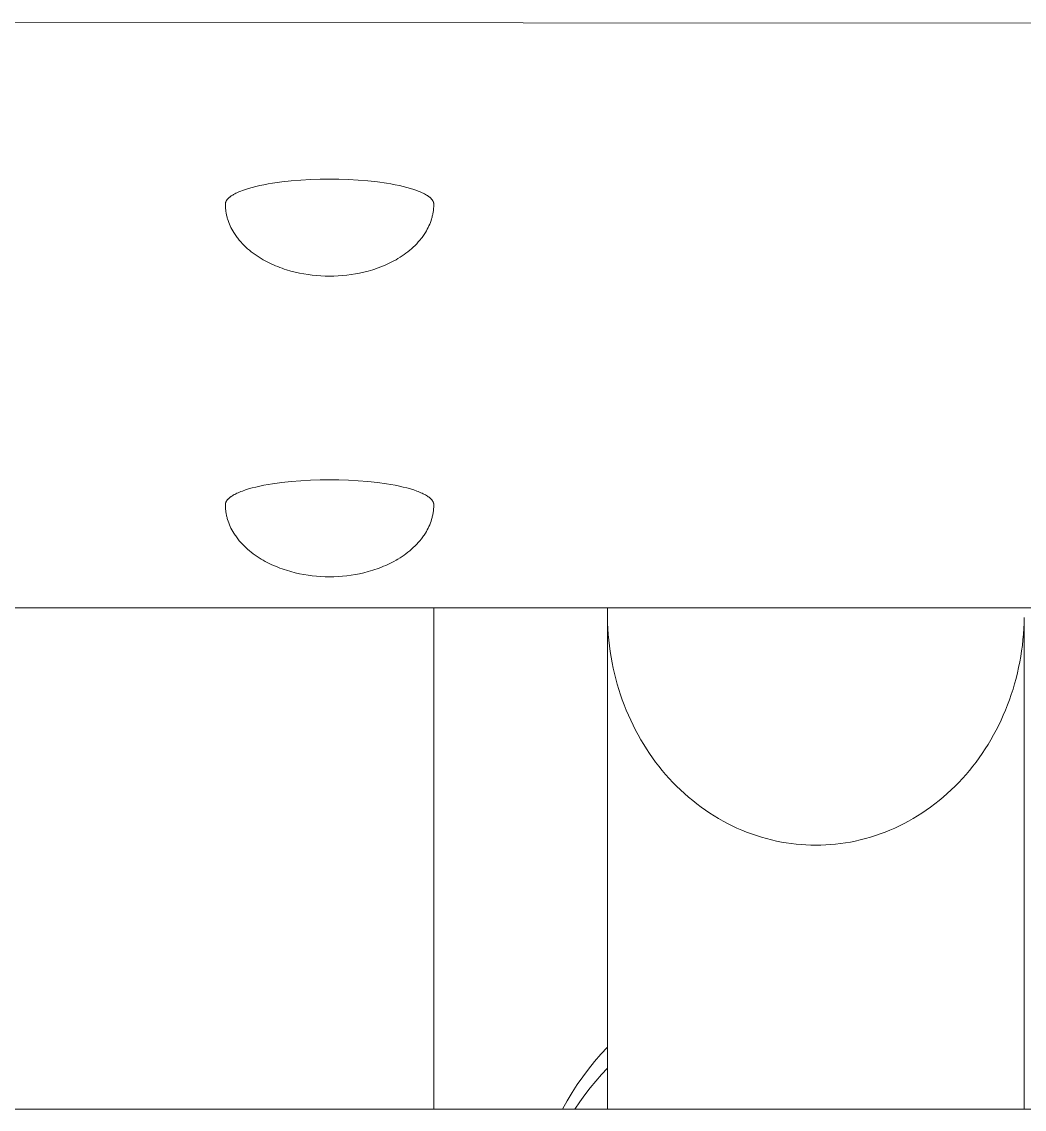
# Model space of a CAD drawing. Header units: inches. Extents: x -9 to 187, y -3 to 135.
# Drawn here: x 82.194 to 85.034, y 67.835 to 70.915 of the extents above; entities that cross this region are included whole.
import ezdxf

# ---------------------------------------------------------------- set-up
doc = ezdxf.new("R2010")
doc.units = ezdxf.units.IN
doc.layers.add('ZANO_R', color=7, linetype='Continuous', lineweight=0)

msp = doc.modelspace()

# ---------------------------------------------------------------- linework, layer by layer
at = {"layer": 'ZANO_R'}
for p, q in [((92.51427, 70.90566), (78.53873, 70.91451)), ((82.87991, 70.45291), (82.86832, 70.45053)), ((82.89197, 70.45514), (82.87991, 70.45291)), ((82.90445, 70.45721), (82.89197, 70.45514)), ((82.9304, 70.46085), (82.90445, 70.45721)), ((82.95733, 70.4638), (82.9304, 70.46085)), ((82.98477, 70.46604), (82.95733, 70.4638)), ((83.01229, 70.46759), (82.98477, 70.46604)), ((83.03948, 70.46849), (83.01229, 70.46759)), ((83.06601, 70.46878), (83.03948, 70.46849)), ((83.09254, 70.46849), (83.06601, 70.46878)), ((83.11974, 70.46759), (83.09254, 70.46849)), ((83.14726, 70.46604), (83.11974, 70.46759)), ((83.1747, 70.4638), (83.14726, 70.46604)), ((83.20162, 70.46085), (83.1747, 70.4638)), ((83.22758, 70.45721), (83.20162, 70.46085)), ((83.24005, 70.45514), (83.22758, 70.45721)), ((83.25211, 70.45291), (83.24005, 70.45514)), ((83.26371, 70.45053), (83.25211, 70.45291)), ((82.78765, 70.42149), (82.78646, 70.42067)), ((82.78888, 70.42231), (82.78765, 70.42149)), ((82.79149, 70.42396), (82.78888, 70.42231)), ((82.79428, 70.42559), (82.79149, 70.42396)), ((82.79725, 70.42721), (82.79428, 70.42559)), ((82.8004, 70.42882), (82.79725, 70.42721)), ((82.80374, 70.43042), (82.8004, 70.42882)), ((82.80726, 70.43201), (82.80374, 70.43042)), ((82.81096, 70.43358), (82.80726, 70.43201)), ((82.81483, 70.43513), (82.81096, 70.43358)), ((82.81888, 70.43666), (82.81483, 70.43513)), ((82.8275, 70.43966), (82.81888, 70.43666)), ((82.83679, 70.44255), (82.8275, 70.43966)), ((82.84671, 70.44534), (82.83679, 70.44255)), ((82.85724, 70.448), (82.84671, 70.44534)), ((82.86832, 70.45053), (82.85724, 70.448)), ((83.27479, 70.448), (83.26371, 70.45053)), ((83.28531, 70.44534), (83.27479, 70.448)), ((83.29524, 70.44255), (83.28531, 70.44534)), ((83.30452, 70.43966), (83.29524, 70.44255)), ((83.31314, 70.43666), (83.30452, 70.43966)), ((83.31719, 70.43513), (83.31314, 70.43666)), ((83.32107, 70.43358), (83.31719, 70.43513)), ((83.32477, 70.43201), (83.32107, 70.43358)), ((83.32829, 70.43042), (83.32477, 70.43201)), ((83.33162, 70.42882), (83.32829, 70.43042)), ((83.33478, 70.42721), (83.33162, 70.42882)), ((83.33775, 70.42559), (83.33478, 70.42721)), ((83.34054, 70.42396), (83.33775, 70.42559)), ((83.34315, 70.42231), (83.34054, 70.42396)), ((83.34438, 70.42149), (83.34315, 70.42231)), ((83.34557, 70.42067), (83.34438, 70.42149)), ((82.77077, 70.39863), (82.77076, 70.39824)), ((82.77076, 70.39824), (82.77076, 70.39785)), ((82.77078, 70.39518), (82.77076, 70.39785)), ((82.7708, 70.39903), (82.77077, 70.39863)), ((82.77086, 70.39252), (82.77078, 70.39518)), ((82.77083, 70.39942), (82.7708, 70.39903)), ((82.77087, 70.39982), (82.77083, 70.39942)), ((82.77098, 70.38987), (82.77086, 70.39252)), ((82.77092, 70.40021), (82.77087, 70.39982)), ((82.77098, 70.40061), (82.77092, 70.40021)), ((82.77105, 70.40101), (82.77098, 70.40061)), ((82.77113, 70.40141), (82.77105, 70.40101)), ((82.77122, 70.40181), (82.77113, 70.40141)), ((82.77131, 70.40221), (82.77122, 70.40181)), ((82.77142, 70.40261), (82.77131, 70.40221)), ((82.77154, 70.40301), (82.77142, 70.40261)), ((82.77167, 70.40341), (82.77154, 70.40301)), ((82.7718, 70.40382), (82.77167, 70.40341)), ((82.77195, 70.40422), (82.7718, 70.40382)), ((82.77211, 70.40462), (82.77195, 70.40422)), ((82.77227, 70.40503), (82.77211, 70.40462)), ((82.77245, 70.40544), (82.77227, 70.40503)), ((82.77264, 70.40584), (82.77245, 70.40544)), ((82.77283, 70.40625), (82.77264, 70.40584)), ((82.77304, 70.40666), (82.77283, 70.40625)), ((82.77326, 70.40706), (82.77304, 70.40666)), ((82.77349, 70.40747), (82.77326, 70.40706)), ((82.77373, 70.40788), (82.77349, 70.40747)), ((82.77397, 70.40829), (82.77373, 70.40788)), ((82.77423, 70.4087), (82.77397, 70.40829)), ((82.7745, 70.40911), (82.77423, 70.4087)), ((82.77507, 70.40993), (82.7745, 70.40911)), ((82.77569, 70.41075), (82.77507, 70.40993)), ((82.77634, 70.41158), (82.77569, 70.41075)), ((82.77704, 70.4124), (82.77634, 70.41158)), ((82.77778, 70.41323), (82.77704, 70.4124)), ((82.77857, 70.41405), (82.77778, 70.41323)), ((82.7794, 70.41488), (82.77857, 70.41405)), ((82.78027, 70.41571), (82.7794, 70.41488)), ((82.78119, 70.41654), (82.78027, 70.41571)), ((82.78215, 70.41736), (82.78119, 70.41654)), ((82.78316, 70.41819), (82.78215, 70.41736)), ((82.78421, 70.41902), (82.78316, 70.41819)), ((82.78531, 70.41984), (82.78421, 70.41902)), ((82.78646, 70.42067), (82.78531, 70.41984)), ((83.34671, 70.41984), (83.34557, 70.42067)), ((83.34781, 70.41902), (83.34671, 70.41984)), ((83.34887, 70.41819), (83.34781, 70.41902)), ((83.34987, 70.41736), (83.34887, 70.41819)), ((83.35084, 70.41654), (83.34987, 70.41736)), ((83.35175, 70.41571), (83.35084, 70.41654)), ((83.35263, 70.41488), (83.35175, 70.41571)), ((83.35346, 70.41405), (83.35263, 70.41488)), ((83.35424, 70.41323), (83.35346, 70.41405)), ((83.35499, 70.4124), (83.35424, 70.41323)), ((83.35569, 70.41158), (83.35499, 70.4124)), ((83.35634, 70.41075), (83.35569, 70.41158)), ((83.35695, 70.40993), (83.35634, 70.41075)), ((83.35752, 70.40911), (83.35695, 70.40993)), ((83.35779, 70.4087), (83.35752, 70.40911)), ((83.35805, 70.40829), (83.35779, 70.4087)), ((83.3583, 70.40788), (83.35805, 70.40829)), ((83.35854, 70.40747), (83.3583, 70.40788)), ((83.35877, 70.40706), (83.35854, 70.40747)), ((83.35898, 70.40666), (83.35877, 70.40706)), ((83.35919, 70.40625), (83.35898, 70.40666)), ((83.35939, 70.40584), (83.35919, 70.40625)), ((83.35958, 70.40544), (83.35939, 70.40584)), ((83.35975, 70.40503), (83.35958, 70.40544)), ((83.35992, 70.40462), (83.35975, 70.40503)), ((83.36008, 70.40422), (83.35992, 70.40462)), ((83.36022, 70.40382), (83.36008, 70.40422)), ((83.36036, 70.40341), (83.36022, 70.40382)), ((83.36049, 70.40301), (83.36036, 70.40341)), ((83.3606, 70.40261), (83.36049, 70.40301)), ((83.36071, 70.40221), (83.3606, 70.40261)), ((83.36081, 70.40181), (83.36071, 70.40221)), ((83.3609, 70.40141), (83.36081, 70.40181)), ((83.36098, 70.40101), (83.3609, 70.40141)), ((83.36105, 70.40061), (83.36098, 70.40101)), ((83.36117, 70.39252), (83.36104, 70.38987)), ((83.36111, 70.40021), (83.36105, 70.40061)), ((83.36116, 70.39982), (83.36111, 70.40021)), ((83.3612, 70.39942), (83.36116, 70.39982)), ((83.36125, 70.39518), (83.36117, 70.39252)), ((83.36123, 70.39903), (83.3612, 70.39942)), ((83.36125, 70.39863), (83.36123, 70.39903)), ((83.36127, 70.39824), (83.36125, 70.39863)), ((83.36127, 70.39785), (83.36125, 70.39518)), ((83.36127, 70.39785), (83.36127, 70.39824)), ((82.77116, 70.38723), (82.77098, 70.38987)), ((82.77138, 70.3846), (82.77116, 70.38723)), ((82.77165, 70.38198), (82.77138, 70.3846)), ((82.77197, 70.37936), (82.77165, 70.38198)), ((82.77234, 70.37676), (82.77197, 70.37936)), ((82.77276, 70.37416), (82.77234, 70.37676)), ((82.77322, 70.37158), (82.77276, 70.37416)), ((82.77373, 70.36901), (82.77322, 70.37158)), ((82.77428, 70.36644), (82.77373, 70.36901)), ((82.77488, 70.36389), (82.77428, 70.36644)), ((82.77553, 70.36135), (82.77488, 70.36389)), ((82.77622, 70.35882), (82.77553, 70.36135)), ((83.3565, 70.36135), (83.35581, 70.35882)), ((83.35714, 70.36389), (83.3565, 70.36135)), ((83.35775, 70.36644), (83.35714, 70.36389)), ((83.3583, 70.36901), (83.35775, 70.36644)), ((83.35881, 70.37158), (83.3583, 70.36901)), ((83.35927, 70.37416), (83.35881, 70.37158)), ((83.35969, 70.37676), (83.35927, 70.37416)), ((83.36005, 70.37936), (83.35969, 70.37676)), ((83.36037, 70.38198), (83.36005, 70.37936)), ((83.36065, 70.3846), (83.36037, 70.38198)), ((83.36087, 70.38723), (83.36065, 70.3846)), ((83.36104, 70.38987), (83.36087, 70.38723)), ((82.77696, 70.3563), (82.77622, 70.35882)), ((82.77856, 70.3513), (82.77696, 70.3563)), ((82.78034, 70.34635), (82.77856, 70.3513)), ((82.78228, 70.34145), (82.78034, 70.34635)), ((82.7844, 70.33661), (82.78228, 70.34145)), ((82.78668, 70.33182), (82.7844, 70.33661)), ((82.78912, 70.32709), (82.78668, 70.33182)), ((83.34535, 70.33182), (83.34291, 70.32709)), ((83.34763, 70.33661), (83.34535, 70.33182)), ((83.34974, 70.34145), (83.34763, 70.33661)), ((83.35169, 70.34635), (83.34974, 70.34145)), ((83.35347, 70.3513), (83.35169, 70.34635)), ((83.35507, 70.3563), (83.35347, 70.3513)), ((83.35581, 70.35882), (83.35507, 70.3563)), ((82.79172, 70.32243), (82.78912, 70.32709)), ((82.79447, 70.31782), (82.79172, 70.32243)), ((82.79626, 70.31498), (82.79447, 70.31782)), ((82.7981, 70.31218), (82.79626, 70.31498)), ((82.8, 70.30941), (82.7981, 70.31218)), ((82.80194, 70.30667), (82.8, 70.30941)), ((82.80394, 70.30397), (82.80194, 70.30667)), ((82.80598, 70.3013), (82.80394, 70.30397)), ((82.8102, 70.29607), (82.80598, 70.3013)), ((83.32605, 70.3013), (83.32183, 70.29607)), ((83.32809, 70.30397), (83.32605, 70.3013)), ((83.33008, 70.30667), (83.32809, 70.30397)), ((83.33203, 70.30941), (83.33008, 70.30667)), ((83.33392, 70.31218), (83.33203, 70.30941)), ((83.33577, 70.31498), (83.33392, 70.31218)), ((83.33756, 70.31782), (83.33577, 70.31498)), ((83.34031, 70.32243), (83.33756, 70.31782)), ((83.34291, 70.32709), (83.34031, 70.32243)), ((82.8146, 70.29098), (82.8102, 70.29607)), ((82.81916, 70.28602), (82.8146, 70.29098)), ((82.82389, 70.2812), (82.81916, 70.28602)), ((82.82876, 70.27652), (82.82389, 70.2812)), ((82.83378, 70.27198), (82.82876, 70.27652)), ((82.83893, 70.26758), (82.83378, 70.27198)), ((82.84421, 70.26332), (82.83893, 70.26758)), ((83.29309, 70.26758), (83.28782, 70.26332)), ((83.29824, 70.27198), (83.29309, 70.26758)), ((83.30326, 70.27652), (83.29824, 70.27198)), ((83.30814, 70.2812), (83.30326, 70.27652)), ((83.31286, 70.28602), (83.30814, 70.2812)), ((83.31743, 70.29098), (83.31286, 70.28602)), ((83.32183, 70.29607), (83.31743, 70.29098)), ((82.8496, 70.2592), (82.84421, 70.26332)), ((82.8551, 70.25522), (82.8496, 70.2592)), ((82.8607, 70.25138), (82.8551, 70.25522)), ((82.86639, 70.24768), (82.8607, 70.25138)), ((82.87215, 70.24412), (82.86639, 70.24768)), ((82.87776, 70.24083), (82.87215, 70.24412)), ((82.88345, 70.23766), (82.87776, 70.24083)), ((82.88921, 70.23461), (82.88345, 70.23766)), ((83.24858, 70.23766), (83.24281, 70.23461)), ((83.25426, 70.24083), (83.24858, 70.23766)), ((83.25987, 70.24412), (83.25426, 70.24083)), ((83.26564, 70.24768), (83.25987, 70.24412)), ((83.27133, 70.25138), (83.26564, 70.24768)), ((83.27692, 70.25522), (83.27133, 70.25138)), ((83.28242, 70.2592), (83.27692, 70.25522)), ((83.28782, 70.26332), (83.28242, 70.2592)), ((82.89505, 70.23168), (82.88921, 70.23461)), ((82.90094, 70.22886), (82.89505, 70.23168)), ((82.90691, 70.22616), (82.90094, 70.22886)), ((82.91292, 70.22357), (82.90691, 70.22616)), ((82.91899, 70.2211), (82.91292, 70.22357)), ((82.92511, 70.21874), (82.91899, 70.2211)), ((82.93128, 70.21649), (82.92511, 70.21874)), ((82.93748, 70.21436), (82.93128, 70.21649)), ((82.94373, 70.21234), (82.93748, 70.21436)), ((82.9563, 70.20863), (82.94373, 70.21234)), ((82.96897, 70.20536), (82.9563, 70.20863)), ((82.9809, 70.2027), (82.96897, 70.20536)), ((83.16306, 70.20536), (83.15113, 70.2027)), ((83.17573, 70.20863), (83.16306, 70.20536)), ((83.1883, 70.21234), (83.17573, 70.20863)), ((83.19454, 70.21436), (83.1883, 70.21234)), ((83.20075, 70.21649), (83.19454, 70.21436)), ((83.20691, 70.21874), (83.20075, 70.21649)), ((83.21303, 70.2211), (83.20691, 70.21874)), ((83.2191, 70.22357), (83.21303, 70.2211)), ((83.22512, 70.22616), (83.2191, 70.22357)), ((83.23108, 70.22886), (83.22512, 70.22616)), ((83.23698, 70.23168), (83.23108, 70.22886)), ((83.24281, 70.23461), (83.23698, 70.23168)), ((82.99292, 70.20039), (82.9809, 70.2027)), ((83.00501, 70.19844), (82.99292, 70.20039)), ((83.01716, 70.19684), (83.00501, 70.19844)), ((83.02935, 70.1956), (83.01716, 70.19684)), ((83.04157, 70.19472), (83.02935, 70.1956)), ((83.05379, 70.1942), (83.04157, 70.19472)), ((83.06601, 70.19403), (83.05379, 70.1942)), ((83.07823, 70.1942), (83.06601, 70.19403)), ((83.09046, 70.19472), (83.07823, 70.1942)), ((83.10268, 70.1956), (83.09046, 70.19472)), ((83.11487, 70.19684), (83.10268, 70.1956)), ((83.12702, 70.19844), (83.11487, 70.19684)), ((83.13911, 70.20039), (83.12702, 70.19844)), ((83.15113, 70.2027), (83.13911, 70.20039)), ((82.83679, 69.59159), (82.8275, 69.58869)), ((82.84671, 69.59438), (82.83679, 69.59159)), ((82.85724, 69.59704), (82.84671, 69.59438)), ((82.86832, 69.59957), (82.85724, 69.59704)), ((82.87991, 69.60195), (82.86832, 69.59957)), ((82.89197, 69.60418), (82.87991, 69.60195)), ((82.90445, 69.60625), (82.89197, 69.60418)), ((82.9304, 69.60989), (82.90445, 69.60625)), ((82.95733, 69.61283), (82.9304, 69.60989)), ((82.98477, 69.61508), (82.95733, 69.61283)), ((83.01229, 69.61663), (82.98477, 69.61508)), ((83.03948, 69.61753), (83.01229, 69.61663)), ((83.06601, 69.61781), (83.03948, 69.61753)), ((83.09254, 69.61753), (83.06601, 69.61781)), ((83.11974, 69.61663), (83.09254, 69.61753)), ((83.14726, 69.61508), (83.11974, 69.61663)), ((83.1747, 69.61283), (83.14726, 69.61508)), ((83.20162, 69.60989), (83.1747, 69.61283)), ((83.22758, 69.60625), (83.20162, 69.60989)), ((83.24005, 69.60418), (83.22758, 69.60625)), ((83.25211, 69.60195), (83.24005, 69.60418)), ((83.26371, 69.59957), (83.25211, 69.60195)), ((83.27479, 69.59704), (83.26371, 69.59957)), ((83.28531, 69.59438), (83.27479, 69.59704)), ((83.29524, 69.59159), (83.28531, 69.59438)), ((83.30452, 69.58869), (83.29524, 69.59159)), ((82.77507, 69.55897), (82.7745, 69.55815)), ((82.77569, 69.55979), (82.77507, 69.55897)), ((82.77634, 69.56062), (82.77569, 69.55979)), ((82.77704, 69.56144), (82.77634, 69.56062)), ((82.77778, 69.56227), (82.77704, 69.56144)), ((82.77857, 69.56309), (82.77778, 69.56227)), ((82.7794, 69.56392), (82.77857, 69.56309)), ((82.78027, 69.56475), (82.7794, 69.56392)), ((82.78119, 69.56557), (82.78027, 69.56475)), ((82.78215, 69.5664), (82.78119, 69.56557)), ((82.78316, 69.56723), (82.78215, 69.5664)), ((82.78421, 69.56806), (82.78316, 69.56723)), ((82.78531, 69.56888), (82.78421, 69.56806)), ((82.78646, 69.56971), (82.78531, 69.56888)), ((82.78765, 69.57053), (82.78646, 69.56971)), ((82.78888, 69.57135), (82.78765, 69.57053)), ((82.79149, 69.57299), (82.78888, 69.57135)), ((82.79428, 69.57463), (82.79149, 69.57299)), ((82.79725, 69.57625), (82.79428, 69.57463)), ((82.8004, 69.57786), (82.79725, 69.57625)), ((82.80374, 69.57946), (82.8004, 69.57786)), ((82.80726, 69.58105), (82.80374, 69.57946)), ((82.81096, 69.58262), (82.80726, 69.58105)), ((82.81483, 69.58417), (82.81096, 69.58262)), ((82.81888, 69.5857), (82.81483, 69.58417)), ((82.8275, 69.58869), (82.81888, 69.5857)), ((83.31314, 69.5857), (83.30452, 69.58869)), ((83.31719, 69.58417), (83.31314, 69.5857)), ((83.32107, 69.58262), (83.31719, 69.58417)), ((83.32477, 69.58105), (83.32107, 69.58262)), ((83.32829, 69.57946), (83.32477, 69.58105)), ((83.33162, 69.57786), (83.32829, 69.57946)), ((83.33478, 69.57625), (83.33162, 69.57786)), ((83.33775, 69.57463), (83.33478, 69.57625)), ((83.34054, 69.57299), (83.33775, 69.57463)), ((83.34315, 69.57135), (83.34054, 69.57299)), ((83.34438, 69.57053), (83.34315, 69.57135)), ((83.34557, 69.56971), (83.34438, 69.57053)), ((83.34671, 69.56888), (83.34557, 69.56971)), ((83.34781, 69.56806), (83.34671, 69.56888)), ((83.34887, 69.56723), (83.34781, 69.56806)), ((83.34987, 69.5664), (83.34887, 69.56723)), ((83.35084, 69.56557), (83.34987, 69.5664)), ((83.35175, 69.56475), (83.35084, 69.56557)), ((83.35263, 69.56392), (83.35175, 69.56475)), ((83.35346, 69.56309), (83.35263, 69.56392)), ((83.35424, 69.56227), (83.35346, 69.56309)), ((83.35499, 69.56144), (83.35424, 69.56227)), ((83.35569, 69.56062), (83.35499, 69.56144)), ((83.35634, 69.55979), (83.35569, 69.56062)), ((83.35695, 69.55897), (83.35634, 69.55979)), ((83.35752, 69.55815), (83.35695, 69.55897)), ((82.77077, 69.54767), (82.77076, 69.54728)), ((82.77076, 69.54728), (82.77076, 69.54689)), ((82.77078, 69.54422), (82.77076, 69.54689)), ((82.7708, 69.54806), (82.77077, 69.54767)), ((82.77086, 69.54156), (82.77078, 69.54422)), ((82.77083, 69.54846), (82.7708, 69.54806)), ((82.77087, 69.54886), (82.77083, 69.54846)), ((82.77098, 69.53891), (82.77086, 69.54156)), ((82.77092, 69.54925), (82.77087, 69.54886)), ((82.77098, 69.54965), (82.77092, 69.54925)), ((82.77105, 69.55005), (82.77098, 69.54965)), ((82.77116, 69.53627), (82.77098, 69.53891)), ((82.77113, 69.55045), (82.77105, 69.55005)), ((82.77122, 69.55085), (82.77113, 69.55045)), ((82.77138, 69.53364), (82.77116, 69.53627)), ((82.77131, 69.55125), (82.77122, 69.55085)), ((82.77142, 69.55165), (82.77131, 69.55125)), ((82.77165, 69.53102), (82.77138, 69.53364)), ((82.77154, 69.55205), (82.77142, 69.55165)), ((82.77167, 69.55245), (82.77154, 69.55205)), ((82.77197, 69.5284), (82.77165, 69.53102)), ((82.7718, 69.55285), (82.77167, 69.55245)), ((82.77195, 69.55326), (82.7718, 69.55285)), ((82.77211, 69.55366), (82.77195, 69.55326)), ((82.77234, 69.5258), (82.77197, 69.5284)), ((82.77227, 69.55407), (82.77211, 69.55366)), ((82.77245, 69.55447), (82.77227, 69.55407)), ((82.77264, 69.55488), (82.77245, 69.55447)), ((82.77283, 69.55529), (82.77264, 69.55488)), ((82.77304, 69.55569), (82.77283, 69.55529)), ((82.77326, 69.5561), (82.77304, 69.55569)), ((82.77349, 69.55651), (82.77326, 69.5561)), ((82.77373, 69.55692), (82.77349, 69.55651)), ((82.77397, 69.55733), (82.77373, 69.55692)), ((82.77423, 69.55774), (82.77397, 69.55733)), ((82.7745, 69.55815), (82.77423, 69.55774)), ((83.35779, 69.55774), (83.35752, 69.55815)), ((83.35805, 69.55733), (83.35779, 69.55774)), ((83.3583, 69.55692), (83.35805, 69.55733)), ((83.35854, 69.55651), (83.3583, 69.55692)), ((83.35877, 69.5561), (83.35854, 69.55651)), ((83.35898, 69.55569), (83.35877, 69.5561)), ((83.35919, 69.55529), (83.35898, 69.55569)), ((83.35939, 69.55488), (83.35919, 69.55529)), ((83.35958, 69.55447), (83.35939, 69.55488)), ((83.35975, 69.55407), (83.35958, 69.55447)), ((83.36005, 69.5284), (83.35969, 69.5258)), ((83.35992, 69.55366), (83.35975, 69.55407)), ((83.36008, 69.55326), (83.35992, 69.55366)), ((83.36037, 69.53102), (83.36005, 69.5284)), ((83.36022, 69.55285), (83.36008, 69.55326)), ((83.36036, 69.55245), (83.36022, 69.55285)), ((83.36049, 69.55205), (83.36036, 69.55245)), ((83.36065, 69.53364), (83.36037, 69.53102)), ((83.3606, 69.55165), (83.36049, 69.55205)), ((83.36071, 69.55125), (83.3606, 69.55165)), ((83.36087, 69.53627), (83.36065, 69.53364)), ((83.36081, 69.55085), (83.36071, 69.55125)), ((83.3609, 69.55045), (83.36081, 69.55085)), ((83.36104, 69.53891), (83.36087, 69.53627)), ((83.36098, 69.55005), (83.3609, 69.55045)), ((83.36105, 69.54965), (83.36098, 69.55005)), ((83.36117, 69.54156), (83.36104, 69.53891)), ((83.36111, 69.54925), (83.36105, 69.54965)), ((83.36116, 69.54886), (83.36111, 69.54925)), ((83.3612, 69.54846), (83.36116, 69.54886)), ((83.36125, 69.54422), (83.36117, 69.54156)), ((83.36123, 69.54806), (83.3612, 69.54846)), ((83.36125, 69.54767), (83.36123, 69.54806)), ((83.36127, 69.54728), (83.36125, 69.54767)), ((83.36127, 69.54689), (83.36125, 69.54422)), ((83.36127, 69.54689), (83.36127, 69.54728)), ((82.77276, 69.5232), (82.77234, 69.5258)), ((82.77322, 69.52062), (82.77276, 69.5232)), ((82.77373, 69.51804), (82.77322, 69.52062)), ((82.77428, 69.51548), (82.77373, 69.51804)), ((82.77488, 69.51293), (82.77428, 69.51548)), ((82.77553, 69.51039), (82.77488, 69.51293)), ((82.77622, 69.50786), (82.77553, 69.51039)), ((82.77696, 69.50534), (82.77622, 69.50786)), ((82.77856, 69.50034), (82.77696, 69.50534)), ((82.78034, 69.49539), (82.77856, 69.50034)), ((83.35347, 69.50034), (83.35169, 69.49539)), ((83.35507, 69.50534), (83.35347, 69.50034)), ((83.35581, 69.50786), (83.35507, 69.50534)), ((83.3565, 69.51039), (83.35581, 69.50786)), ((83.35714, 69.51293), (83.3565, 69.51039)), ((83.35775, 69.51548), (83.35714, 69.51293)), ((83.3583, 69.51804), (83.35775, 69.51548)), ((83.35881, 69.52062), (83.3583, 69.51804)), ((83.35927, 69.5232), (83.35881, 69.52062)), ((83.35969, 69.5258), (83.35927, 69.5232)), ((82.78228, 69.49049), (82.78034, 69.49539)), ((82.7844, 69.48565), (82.78228, 69.49049)), ((82.78668, 69.48086), (82.7844, 69.48565)), ((82.78912, 69.47613), (82.78668, 69.48086)), ((82.79172, 69.47146), (82.78912, 69.47613)), ((82.79447, 69.46686), (82.79172, 69.47146)), ((82.79626, 69.46402), (82.79447, 69.46686)), ((83.33756, 69.46686), (83.33577, 69.46402)), ((83.34031, 69.47146), (83.33756, 69.46686)), ((83.34291, 69.47613), (83.34031, 69.47146)), ((83.34535, 69.48086), (83.34291, 69.47613)), ((83.34763, 69.48565), (83.34535, 69.48086)), ((83.34974, 69.49049), (83.34763, 69.48565)), ((83.35169, 69.49539), (83.34974, 69.49049)), ((82.7981, 69.46122), (82.79626, 69.46402)), ((82.8, 69.45845), (82.7981, 69.46122)), ((82.80194, 69.45571), (82.8, 69.45845)), ((82.80394, 69.45301), (82.80194, 69.45571)), ((82.80598, 69.45034), (82.80394, 69.45301)), ((82.8102, 69.44511), (82.80598, 69.45034)), ((82.8146, 69.44002), (82.8102, 69.44511)), ((82.81916, 69.43506), (82.8146, 69.44002)), ((83.31743, 69.44002), (83.31286, 69.43506)), ((83.32183, 69.44511), (83.31743, 69.44002)), ((83.32605, 69.45034), (83.32183, 69.44511)), ((83.32809, 69.45301), (83.32605, 69.45034)), ((83.33008, 69.45571), (83.32809, 69.45301)), ((83.33203, 69.45845), (83.33008, 69.45571)), ((83.33392, 69.46122), (83.33203, 69.45845)), ((83.33577, 69.46402), (83.33392, 69.46122)), ((82.82389, 69.43024), (82.81916, 69.43506)), ((82.82876, 69.42556), (82.82389, 69.43024)), ((82.83378, 69.42102), (82.82876, 69.42556)), ((82.83893, 69.41662), (82.83378, 69.42102)), ((82.84421, 69.41236), (82.83893, 69.41662)), ((82.8496, 69.40824), (82.84421, 69.41236)), ((82.8551, 69.40426), (82.8496, 69.40824)), ((83.28242, 69.40824), (83.27692, 69.40426)), ((83.28782, 69.41236), (83.28242, 69.40824)), ((83.29309, 69.41662), (83.28782, 69.41236)), ((83.29824, 69.42102), (83.29309, 69.41662)), ((83.30326, 69.42556), (83.29824, 69.42102)), ((83.30814, 69.43024), (83.30326, 69.42556)), ((83.31286, 69.43506), (83.30814, 69.43024)), ((82.8607, 69.40042), (82.8551, 69.40426)), ((82.86639, 69.39672), (82.8607, 69.40042)), ((82.87215, 69.39316), (82.86639, 69.39672)), ((82.87776, 69.38987), (82.87215, 69.39316)), ((82.88345, 69.3867), (82.87776, 69.38987)), ((82.88921, 69.38365), (82.88345, 69.3867)), ((82.89505, 69.38072), (82.88921, 69.38365)), ((82.90094, 69.3779), (82.89505, 69.38072)), ((82.90691, 69.3752), (82.90094, 69.3779)), ((82.91292, 69.37261), (82.90691, 69.3752)), ((83.22512, 69.3752), (83.2191, 69.37261)), ((83.23108, 69.3779), (83.22512, 69.3752)), ((83.23698, 69.38072), (83.23108, 69.3779)), ((83.24281, 69.38365), (83.23698, 69.38072)), ((83.24858, 69.3867), (83.24281, 69.38365)), ((83.25426, 69.38987), (83.24858, 69.3867)), ((83.25987, 69.39316), (83.25426, 69.38987)), ((83.26564, 69.39672), (83.25987, 69.39316)), ((83.27133, 69.40042), (83.26564, 69.39672)), ((83.27692, 69.40426), (83.27133, 69.40042)), ((82.91899, 69.37014), (82.91292, 69.37261)), ((82.92511, 69.36778), (82.91899, 69.37014)), ((82.93128, 69.36553), (82.92511, 69.36778)), ((82.93748, 69.3634), (82.93128, 69.36553)), ((82.94373, 69.36137), (82.93748, 69.3634)), ((82.9563, 69.35766), (82.94373, 69.36137)), ((82.96897, 69.35439), (82.9563, 69.35766)), ((82.9809, 69.35174), (82.96897, 69.35439)), ((82.99292, 69.34943), (82.9809, 69.35174)), ((83.00501, 69.34748), (82.99292, 69.34943)), ((83.01716, 69.34588), (83.00501, 69.34748)), ((83.02935, 69.34464), (83.01716, 69.34588)), ((83.04157, 69.34376), (83.02935, 69.34464)), ((83.05379, 69.34323), (83.04157, 69.34376)), ((83.06601, 69.34307), (83.05379, 69.34323)), ((83.07823, 69.34323), (83.06601, 69.34307)), ((83.09046, 69.34376), (83.07823, 69.34323)), ((83.10268, 69.34464), (83.09046, 69.34376)), ((83.11487, 69.34588), (83.10268, 69.34464)), ((83.12702, 69.34748), (83.11487, 69.34588)), ((83.13911, 69.34943), (83.12702, 69.34748)), ((83.15113, 69.35174), (83.13911, 69.34943)), ((83.16306, 69.35439), (83.15113, 69.35174)), ((83.17573, 69.35766), (83.16306, 69.35439)), ((83.1883, 69.36137), (83.17573, 69.35766)), ((83.19454, 69.3634), (83.1883, 69.36137)), ((83.20075, 69.36553), (83.19454, 69.3634)), ((83.20691, 69.36778), (83.20075, 69.36553)), ((83.21303, 69.37014), (83.20691, 69.36778)), ((83.2191, 69.37261), (83.21303, 69.37014)), ((92.12059, 69.25466), (78.53873, 69.25466)), ((83.36127, 67.83533), (83.36127, 69.25466)), ((83.85335, 69.08941), (83.85335, 69.25466)), ((83.85343, 67.83533), (83.85343, 69.22773)), ((83.85343, 69.22773), (83.85383, 69.21155)), ((85.03395, 69.2119), (85.03434, 69.22775)), ((85.03434, 67.83533), (85.03434, 69.22775)), ((83.85383, 69.21155), (83.8546, 69.19538)), ((83.8546, 69.19538), (83.85572, 69.17924)), ((85.03213, 69.18026), (85.03321, 69.19607)), ((85.03321, 69.19607), (85.03395, 69.2119)), ((83.85572, 69.17924), (83.85721, 69.16312)), ((83.85721, 69.16312), (83.85905, 69.14704)), ((85.02894, 69.14872), (85.03071, 69.16447)), ((85.03071, 69.16447), (85.03213, 69.18026)), ((83.85905, 69.14704), (83.86124, 69.131)), ((83.86124, 69.131), (83.8638, 69.11502)), ((85.02436, 69.11735), (85.02682, 69.13301)), ((85.02682, 69.13301), (85.02894, 69.14872)), ((83.8638, 69.11502), (83.86671, 69.0991)), ((83.86671, 69.0991), (83.86984, 69.08391)), ((85.01842, 69.08621), (85.02156, 69.10175)), ((85.02156, 69.10175), (85.02436, 69.11735)), ((83.85335, 69.04381), (83.85335, 69.07421)), ((83.86984, 69.08391), (83.8733, 69.06878)), ((83.8733, 69.06878), (83.87708, 69.05374)), ((85.01111, 69.05537), (85.01494, 69.07075)), ((85.01494, 69.07075), (85.01842, 69.08621)), ((83.85342, 69.04381), (83.85342, 69.04524)), ((83.87708, 69.05374), (83.88119, 69.03878)), ((83.88119, 69.03878), (83.88563, 69.02391)), ((85.00244, 69.02488), (85.00695, 69.04008)), ((85.00695, 69.04008), (85.01111, 69.05537)), ((83.85335, 69.01347), (83.85335, 69.02861)), ((83.88563, 69.02391), (83.89039, 69.00915)), ((83.89039, 69.00915), (83.89548, 68.99449)), ((84.99241, 68.99482), (84.99759, 69.00979)), ((84.99759, 69.00979), (85.00244, 69.02488)), ((83.85335, 68.96844), (83.85335, 68.98338)), ((83.89548, 68.99449), (83.90089, 68.97995)), ((83.90089, 68.97995), (83.90667, 68.96544)), ((84.98111, 68.96545), (84.98688, 68.97996)), ((84.98688, 68.97996), (84.99241, 68.99482)), ((83.90667, 68.96544), (83.91277, 68.95106)), ((83.91277, 68.95106), (83.9192, 68.93683)), ((84.96858, 68.93684), (84.975, 68.95108)), ((84.975, 68.95108), (84.98111, 68.96545)), ((83.85335, 68.92399), (83.85335, 68.93874)), ((83.9192, 68.93683), (83.92595, 68.92275)), ((83.92595, 68.92275), (83.93302, 68.90882)), ((84.95475, 68.90883), (84.96182, 68.92276)), ((84.96182, 68.92276), (84.96858, 68.93684)), ((83.85335, 68.88013), (83.85335, 68.9093)), ((83.93302, 68.90882), (83.94042, 68.89507)), ((83.94042, 68.89507), (83.94813, 68.88149)), ((83.94813, 68.88149), (83.95616, 68.86809)), ((84.93162, 68.8681), (84.93964, 68.88149)), ((84.93964, 68.88149), (84.94736, 68.89507)), ((84.94736, 68.89507), (84.95475, 68.90883)), ((83.85335, 68.83686), (83.85335, 68.85122)), ((83.95616, 68.86809), (83.96418, 68.85539)), ((83.96418, 68.85539), (83.97249, 68.84287)), ((84.91528, 68.84288), (84.92359, 68.85539)), ((84.92359, 68.85539), (84.93162, 68.8681)), ((83.85335, 68.80835), (83.85335, 68.82258)), ((83.97249, 68.84287), (83.98108, 68.83055)), ((83.98108, 68.83055), (83.98996, 68.81843)), ((84.89781, 68.81843), (84.90669, 68.83055)), ((84.90669, 68.83055), (84.91528, 68.84288)), ((83.85335, 68.78011), (83.85335, 68.7942)), ((83.85342, 68.79165), (83.85342, 68.7942)), ((83.98996, 68.81843), (83.99912, 68.80652)), ((83.99912, 68.80652), (84.00856, 68.79483)), ((84.00856, 68.79483), (84.01827, 68.78337)), ((84.8695, 68.78337), (84.87921, 68.79484)), ((84.87921, 68.79484), (84.88865, 68.80652)), ((84.88865, 68.80652), (84.89781, 68.81843)), ((84.01827, 68.78337), (84.02826, 68.77214)), ((84.02826, 68.77214), (84.0387, 68.76095)), ((84.0387, 68.76095), (84.04942, 68.75003)), ((84.83835, 68.75003), (84.84907, 68.76096)), ((84.84907, 68.76096), (84.85952, 68.77215)), ((84.85952, 68.77215), (84.8695, 68.78337)), ((83.85335, 68.72443), (83.85335, 68.75213)), ((84.04942, 68.75003), (84.06041, 68.73937)), ((84.06041, 68.73937), (84.07166, 68.729)), ((84.07166, 68.729), (84.08317, 68.71891)), ((84.8046, 68.71891), (84.81611, 68.729)), ((84.81611, 68.729), (84.82736, 68.73938)), ((84.82736, 68.73938), (84.83835, 68.75003)), ((83.85335, 68.69699), (83.85335, 68.71068)), ((84.08317, 68.71891), (84.09494, 68.70912)), ((84.09494, 68.70912), (84.10695, 68.69963)), ((84.10695, 68.69963), (84.1192, 68.69046)), ((84.76858, 68.69046), (84.78083, 68.69963)), ((84.78083, 68.69963), (84.79284, 68.70912)), ((84.79284, 68.70912), (84.8046, 68.71891)), ((83.85335, 68.66983), (83.85335, 68.68338)), ((84.1192, 68.69046), (84.13115, 68.68197)), ((84.13115, 68.68197), (84.14332, 68.67379)), ((84.14332, 68.67379), (84.15569, 68.66592)), ((84.15569, 68.66592), (84.16825, 68.65837)), ((84.71952, 68.65837), (84.73209, 68.66592)), ((84.73209, 68.66592), (84.74446, 68.6738)), ((84.74446, 68.6738), (84.75662, 68.68198)), ((84.75662, 68.68198), (84.76858, 68.69046)), ((83.85335, 68.62961), (83.85335, 68.65635)), ((83.85342, 68.62961), (83.85342, 68.63926)), ((84.16825, 68.65837), (84.181, 68.65114)), ((84.181, 68.65114), (84.19394, 68.64424)), ((84.19394, 68.64424), (84.20704, 68.63767)), ((84.20704, 68.63767), (84.22032, 68.63146)), ((84.66745, 68.63146), (84.68073, 68.63768)), ((84.68073, 68.63768), (84.69384, 68.64424)), ((84.69384, 68.64424), (84.70677, 68.65114)), ((84.70677, 68.65114), (84.71952, 68.65837)), ((84.22032, 68.63146), (84.23386, 68.62555)), ((84.23386, 68.62555), (84.24755, 68.62)), ((84.24755, 68.62), (84.26139, 68.61482)), ((84.26139, 68.61482), (84.27536, 68.61001)), ((84.27536, 68.61001), (84.28945, 68.60557)), ((84.28945, 68.60557), (84.30366, 68.60152)), ((84.58411, 68.60152), (84.59832, 68.60557)), ((84.59832, 68.60557), (84.61241, 68.61001)), ((84.61241, 68.61001), (84.62638, 68.61482)), ((84.62638, 68.61482), (84.64022, 68.62)), ((84.64022, 68.62), (84.65391, 68.62555)), ((84.65391, 68.62555), (84.66745, 68.63146)), ((83.85335, 68.56369), (83.85335, 68.58992)), ((83.85342, 68.57677), (83.85342, 68.57783)), ((84.30366, 68.60152), (84.31797, 68.59786)), ((84.31797, 68.59786), (84.33238, 68.59459)), ((84.33238, 68.59459), (84.34615, 68.59185)), ((84.34615, 68.59185), (84.35998, 68.58947)), ((84.35998, 68.58947), (84.37388, 68.58745)), ((84.37388, 68.58745), (84.38782, 68.5858)), ((84.38782, 68.5858), (84.40181, 68.58451)), ((84.40181, 68.58451), (84.41582, 68.58359)), ((84.41582, 68.58359), (84.42985, 68.58303)), ((84.42985, 68.58303), (84.44388, 68.58285)), ((84.44388, 68.58285), (84.45792, 68.58303)), ((84.45792, 68.58303), (84.47195, 68.58359)), ((84.47195, 68.58359), (84.48596, 68.58451)), ((84.48596, 68.58451), (84.49995, 68.5858)), ((84.49995, 68.5858), (84.51389, 68.58745)), ((84.51389, 68.58745), (84.52779, 68.58947)), ((84.52779, 68.58947), (84.54162, 68.59185)), ((84.54162, 68.59185), (84.55539, 68.59459)), ((84.55539, 68.59459), (84.5698, 68.59786)), ((84.5698, 68.59786), (84.58411, 68.60152)), ((83.85335, 68.49938), (83.85335, 68.52489)), ((83.85342, 68.5121), (83.85342, 68.51622)), ((83.85343, 68.51592), (83.85343, 68.39244)), ((83.85343, 68.49938), (83.85343, 68.48673)), ((85.03434, 68.49836), (85.03434, 68.44922)), ((83.85334, 68.43686), (83.85335, 68.46165)), ((83.85342, 68.44922), (83.85342, 68.45442)), ((83.85343, 68.43686), (83.85343, 68.42457)), ((83.85334, 68.37615), (83.85334, 68.40022)), ((83.85342, 68.38815), (83.85342, 68.39244)), ((83.85343, 68.39223), (83.85343, 68.26797)), ((85.03434, 68.40717), (85.03434, 68.38815)), ((83.85343, 68.37615), (83.85343, 68.36423)), ((83.85334, 68.31727), (83.85334, 68.3406)), ((83.85342, 68.32889), (83.85342, 68.33029)), ((85.03434, 68.3406), (85.03434, 68.32889)), ((83.85343, 68.30571), (83.85343, 68.29423)), ((83.85334, 68.26023), (83.85334, 68.27149)), ((85.03434, 68.27149), (85.03434, 68.26823)), ((83.85343, 68.26345), (83.85343, 68.14282)), ((83.85343, 68.24905), (83.85343, 68.23794)), ((83.85334, 68.19425), (83.85334, 68.21594)), ((83.85342, 68.20506), (83.85342, 68.20548)), ((85.03434, 68.21594), (85.03434, 68.20506)), ((83.85343, 68.18352), (83.85343, 68.17286)), ((83.85334, 68.13099), (83.85334, 68.15178)), ((85.03434, 68.15178), (85.03434, 68.14308)), ((83.85343, 68.14133), (83.85343, 68.08001)), ((83.85343, 68.12072), (83.85343, 68.11052)), ((83.85334, 68.07048), (83.85334, 68.08037)), ((83.85342, 68.07048), (83.85342, 68.08001)), ((83.85343, 68.07972), (83.85343, 68.01853)), ((83.85343, 68.06066), (83.85343, 68.05092)), ((85.03434, 68.08037), (85.03434, 68.08025)), ((83.85334, 67.99411), (83.85334, 68.02217)), ((83.81709, 67.9703), (83.83488, 67.9909)), ((83.83488, 67.9909), (83.85334, 68.01089)), ((83.85343, 68.01097), (83.85343, 67.95688)), ((83.85343, 67.99411), (83.85343, 67.98492)), ((83.8, 67.94911), (83.81709, 67.9703)), ((83.85334, 67.94011), (83.85334, 67.96676)), ((83.76798, 67.9051), (83.78362, 67.92737)), ((83.78362, 67.92737), (83.8, 67.94911)), ((83.82016, 67.9149), (83.83647, 67.93363)), ((83.83647, 67.93363), (83.85334, 67.95184)), ((83.85343, 67.95191), (83.85343, 67.89508)), ((83.85343, 67.93138), (83.85343, 67.92273)), ((83.75309, 67.88232), (83.76798, 67.9051)), ((83.80443, 67.8957), (83.82016, 67.9149)), ((83.85334, 67.88904), (83.85334, 67.89732)), ((83.73897, 67.85905), (83.75309, 67.88232)), ((83.77476, 67.85589), (83.78929, 67.87602)), ((83.78929, 67.87602), (83.80443, 67.8957)), ((83.85342, 67.88904), (83.85342, 67.89059)), ((83.85343, 67.89033), (83.85343, 67.83533)), ((83.85343, 67.87272), (83.85343, 67.86468)), ((85.03434, 67.89084), (85.03434, 67.88904)), ((45.28718, 67.83533), (92.12059, 67.83533)), ((78.53873, 67.83533), (92.12059, 67.83533)), ((83.72563, 67.83533), (83.73897, 67.85905)), ((83.76084, 67.83533), (83.77476, 67.85589)), ((83.85334, 67.83533), (83.85334, 67.84883)), ((83.85343, 67.85671), (83.85343, 67.83533))]:
    msp.add_line(p, q, dxfattribs=at)

doc.saveas('drawing.dxf')
